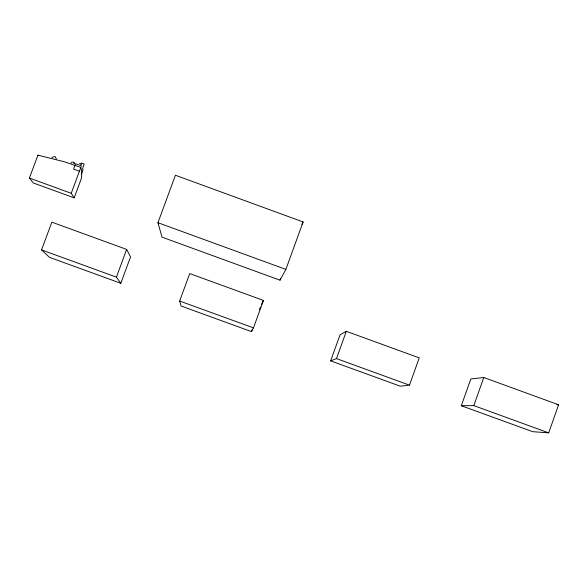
<?xml version="1.0" encoding="UTF-8"?>
<svg xmlns="http://www.w3.org/2000/svg" width="588" height="588" viewBox="0 0 588 588"><rect width="100%" height="100%" fill="white"/><g stroke="black" fill="none" stroke-linecap="round" stroke-linejoin="round"><path stroke-width="0.88" d="M548.685 432.849L558.6 404.764L483.792 377.518L470.841 378.959L461.308 405.727L532.669 431.673L548.685 432.849L473.796 405.61L461.308 405.727M473.796 405.61L483.792 377.518M409.476 385.147L419.244 357.879L346.317 331.316L340.04 334.859L330.647 360.878L400.296 386.198L409.476 385.147L336.476 358.599L330.647 360.878M336.476 358.599L346.317 331.316M251.458 331.603L253.472 327.876L263.453 300.431L189.726 273.582L179.656 301.034L181.082 306.01L251.458 331.603L252.076 329.912M259.448 309.648L260.374 307.112M279.991 280.175L285.878 269.385L303.121 221.955L175.422 175.246L157.944 222.705L162.016 237.162L279.991 280.175L280.616 278.462M120.819 283.276L116.409 277.132L126.641 249.408L51.862 222.168L41.55 249.907L49.48 257.346L120.819 283.276L130.565 256.853L126.641 249.408M74.176 197.862L33.237 182.934L29.4 178.046L37.941 155.151L64.555 161.825L80.372 167.279C82.46 170.189 81.548 174.585 81.511 178.098L74.176 197.862L71.229 193.305L81.416 165.882L75.565 163.751L73.573 169.101L79.424 171.24M81.262 174.585L83.04 169.785L82.518 168.8L84.135 164.059L81.578 163.06L80.894 164.302L81.372 164.228L79.542 163.508M261.337 304.716L263.453 300.431M301.916 224.366L303.121 221.955M71.148 163.104L71.795 162.126L73.309 162.192L74.36 163.302M51.847 157.444L54.985 156.459L56.389 158.892M556.77 404.779L558.6 404.764M41.55 249.907L116.409 277.132M179.656 301.034L253.472 327.876M157.944 222.705L285.878 269.385M29.4 178.046L71.229 193.305M74.353 163.119L73.713 162.869L74.037 163.148M37.941 155.151L38.183 155.577"/></g></svg>
